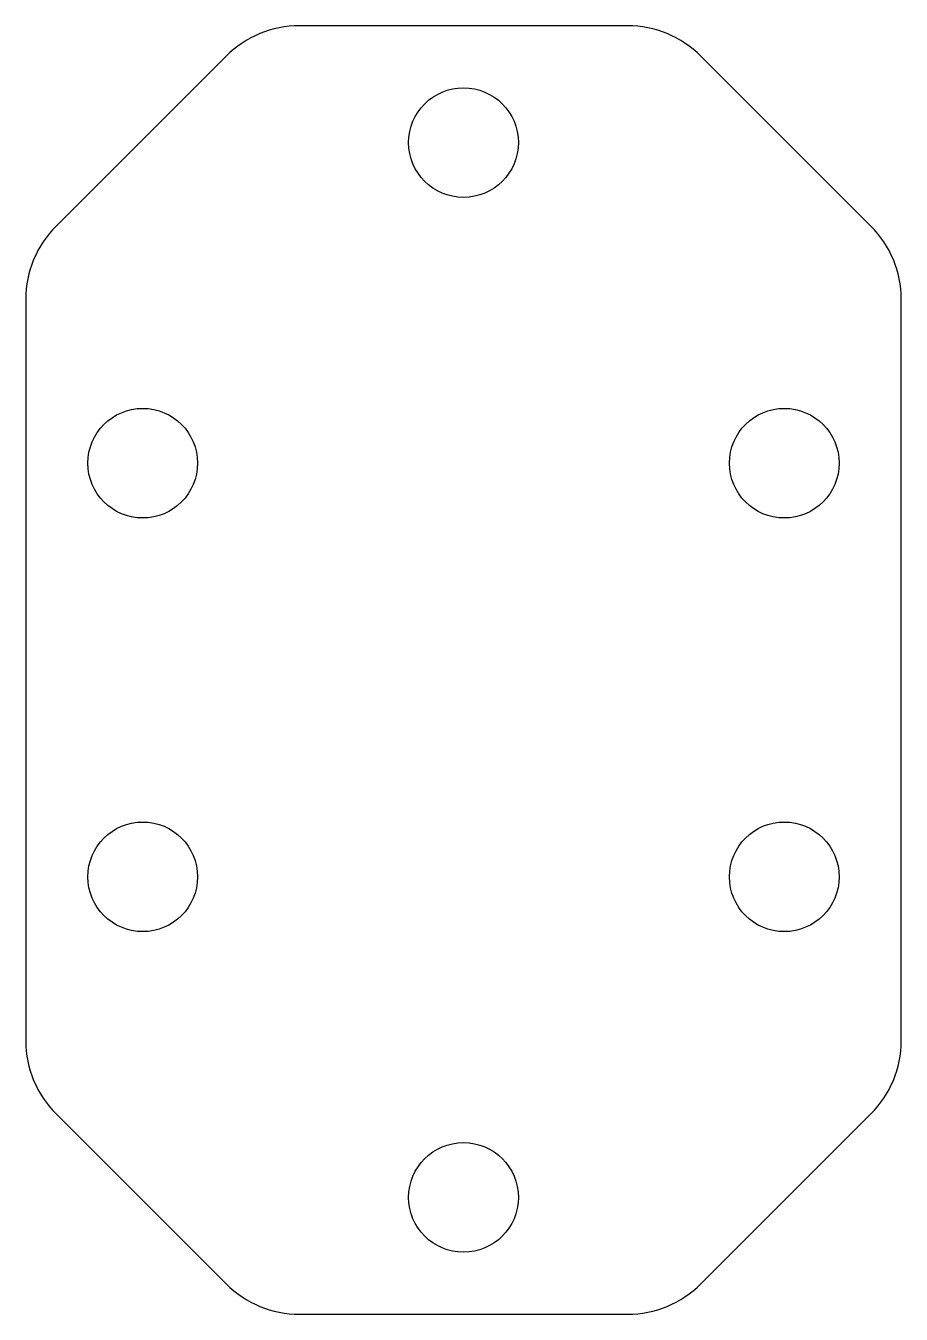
# Model space of a CAD drawing. Header units: millimetres. Extents: x 84.2 to 126.5, y -31.2 to 31.1.
import ezdxf

# ---------------------------------------------------------------- set-up
doc = ezdxf.new("R2010")
doc.units = ezdxf.units.MM
doc.layers.get('0').update_dxf_attribs({"linetype": 'CONTINUOUS'})

msp = doc.modelspace()

# ---------------------------------------------------------------- linework, layer by layer
msp.add_lwpolyline([(93.886, -29.686, 0.198912), (97.421, -31.15), (113.279, -31.15, 0.198912), (116.814, -29.686), (125.036, -21.464, 0.198912), (126.5, -17.929), (126.5, 17.929, 0.198912), (125.036, 21.464), (116.814, 29.686, 0.198912), (113.279, 31.15), (97.421, 31.15, 0.198912), (93.886, 29.686), (85.664, 21.464, 0.198912), (84.2, 17.929), (84.2, -17.929, 0.198912), (85.664, -21.464)], format="xyb", close=True)
for centre in [(105.35, 25.5), (89.85, 10), (120.85, 10), (89.85, -10), (120.85, -10), (105.35, -25.5)]:
    msp.add_circle(centre, 2.65)

doc.saveas('drawing.dxf')
